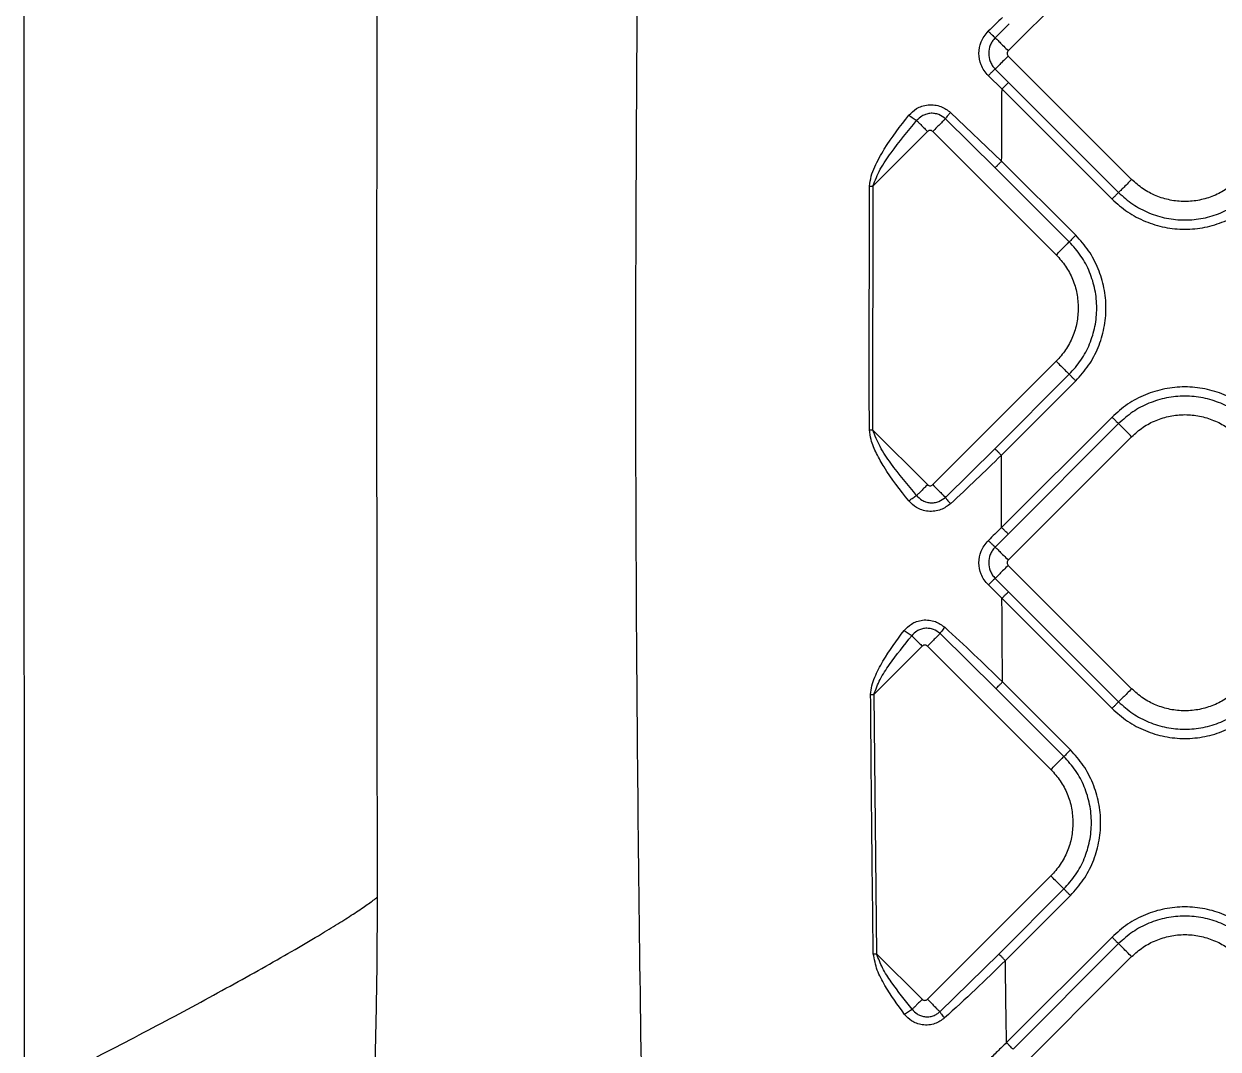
# Model space of a CAD drawing. Extents: x 400 to 501, y 484 to 634.
# Drawn here: x 427.76 to 434.14, y 547.51 to 552.99 of the extents above; entities that cross this region are included whole.
import ezdxf

# ---------------------------------------------------------------- set-up
doc = ezdxf.new("R2010")
doc.units = 0
doc.header["$MEASUREMENT"] = 0
doc.layers.add('DIM', color=3, linetype='Continuous')
doc.layers.add('GEOMETRY', color=3, linetype='Continuous', lineweight=25)

# ---------------------------------------------------------------- blocks, each defined once
blk = doc.blocks.new('2026 GRANDEE')
at = {"layer": 'GEOMETRY', "ltscale": 16}
for p, q in [((-17.4058, -43.9954), (-16.747, -43.3365)), ((-17.4017, -43.8518), (-17.4754, -43.9258)), ((-16.747, -44.6825), (-17.4058, -44.0236)), ((-17.4754, -44.0933), (-17.4042, -44.1647)), ((-17.5121, -44.1281), (-17.4391, -44.1996)), ((-17.4042, -44.1647), (-16.8167, -44.7522)), ((-17.4391, -44.1996), (-16.8516, -44.7871)), ((-17.7408, -44.3586), (-17.4758, -44.6196)), ((-17.441, -44.5847), (-17.7138, -44.3248)), ((-17.8368, -44.4263), (-18.1285, -44.718)), ((-17.8085, -44.4263), (-17.1497, -45.0852)), ((-17.08, -45.0154), (-17.4758, -44.6196)), ((-17.0451, -44.9806), (-17.441, -44.5847)), ((-18.1285, -44.718), (-18.1297, -46.0193)), ((-17.1497, -45.6533), (-17.8085, -46.3121)), ((-17.4773, -46.1203), (-17.08, -45.723)), ((-17.4424, -46.1552), (-17.0451, -45.7579)), ((-16.8515, -45.9514), (-17.4412, -46.5411)), ((-18.1473, -46.0193), (-18.1297, -46.0193)), ((-18.1297, -46.0193), (-17.8368, -46.3121)), ((-16.8167, -45.9863), (-17.4063, -46.5759)), ((-17.4058, -46.7149), (-16.747, -46.056)), ((-17.7408, -46.3799), (-17.4773, -46.1203)), ((-17.4063, -46.5759), (-17.4754, -46.6452)), ((-16.747, -47.402), (-17.4058, -46.7431)), ((-17.512, -46.8476), (-17.4394, -46.9187)), ((-17.4754, -46.8128), (-17.4045, -46.8839)), ((-17.4394, -46.9187), (-16.8515, -47.5066)), ((-17.4045, -46.8839), (-16.8167, -47.4717)), ((-17.4714, -47.4006), (-17.77, -47.1074)), ((-17.8653, -47.1744), (-18.123, -47.4321)), ((-17.837, -47.1744), (-17.1782, -47.8332)), ((-17.0736, -47.7286), (-17.4365, -47.3657)), ((-18.1406, -47.4322), (-18.123, -47.4321)), ((-18.123, -47.4321), (-18.1087, -48.8168)), ((-17.1085, -47.7635), (-17.4714, -47.4006)), ((-17.837, -49.0602), (-17.1782, -48.4013)), ((-17.456, -48.8186), (-17.1085, -48.4711)), ((-17.4212, -48.8535), (-17.0736, -48.5059)), ((-16.8516, -48.7279), (-17.415, -49.2914)), ((-16.8167, -48.7628), (-17.3801, -49.3262)), ((-18.1263, -48.817), (-18.1087, -48.8168)), ((-18.1087, -48.8168), (-17.8653, -49.0602)), ((-17.456, -48.8186), (-17.7706, -49.1266)), ((-17.4058, -49.4914), (-16.747, -48.8325))]:
    blk.add_line(p, q, dxfattribs=at)
at = {"layer": 'GEOMETRY'}
blk.add_open_spline([(-22.6588, -41.5362), (-22.6592, -41.9815), (-22.6599, -42.8725), (-22.6609, -44.211), (-22.6612, -45.5506), (-22.6609, -46.8901), (-22.6599, -48.2282), (-22.6592, -49.1189), (-22.6589, -49.564)], degree=3, knots=[0, 0, 0, 0, 0.166552, 0.333276, 0.500078, 0.66686, 0.833531, 1, 1, 1, 1], dxfattribs=at)
at = {"layer": 'GEOMETRY', "ltscale": 16}
for points, knots in [([(-20.7733, -48.5138), (-20.7741, -48.0134), (-20.7757, -47.0123), (-20.7764, -45.5094), (-20.7756, -44.0064), (-20.7739, -43.0052), (-20.773, -42.5047)], [0, 0, 0, 0, 0.249916, 0.499941, 0.749998, 1, 1, 1, 1]), ([(-19.3841, -43.2133), (-19.3897, -44.0184), (-19.4008, -45.6285), (-19.3867, -48.0432), (-19.3522, -50.4572), (-19.3128, -52.0659), (-19.2931, -52.8702)], [0, 0, 0, 0, 0.25009, 0.500135, 0.750085, 1, 1, 1, 1]), ([(-17.4366, -43.817), (-17.4492, -43.8293), (-17.4744, -43.8539), (-17.4995, -43.8786), (-17.5121, -43.8909)], [0, 0, 0, 0, 0.50015, 1, 1, 1, 1]), ([(-17.5121, -44.1281), (-17.5201, -44.1191), (-17.5356, -44.1018), (-17.5556, -44.0623), (-17.5662, -44.0093), (-17.5555, -43.9564), (-17.5355, -43.917), (-17.5201, -43.8999), (-17.5121, -43.8909)], [0, 0, 0, 0, 0.136878, 0.263489, 0.500798, 0.737763, 0.863895, 1, 1, 1, 1]), ([(-17.5121, -43.8909), (-17.5079, -43.8951), (-17.4994, -43.9035), (-17.4881, -43.9143), (-17.4793, -43.9226), (-17.4767, -43.9247), (-17.4754, -43.9258)], [0, 0, 0, 0, 0.249996, 0.5, 0.750004, 1, 1, 1, 1]), ([(-17.4754, -43.9258), (-17.4809, -43.932), (-17.4916, -43.9442), (-17.5054, -43.9721), (-17.5127, -44.0094), (-17.5055, -44.0468), (-17.4917, -44.0747), (-17.481, -44.0869), (-17.4754, -44.0933)], [0, 0, 0, 0, 0.135013, 0.261387, 0.499259, 0.737417, 0.864216, 1, 1, 1, 1]), ([(-17.4058, -43.9954), (-17.4075, -43.9974), (-17.4107, -44.0016), (-17.4122, -44.0095), (-17.4107, -44.0174), (-17.4075, -44.0216), (-17.4058, -44.0236)], [0, 0, 0, 0, 0.250227, 0.499999, 0.749773, 1, 1, 1, 1]), ([(-17.4754, -44.0933), (-17.4767, -44.0943), (-17.4793, -44.0964), (-17.4881, -44.1047), (-17.4994, -44.1155), (-17.5079, -44.1239), (-17.5121, -44.1281)], [0, 0, 0, 0, 0.249996, 0.5, 0.750004, 1, 1, 1, 1]), ([(-17.441, -44.5847), (-17.4407, -44.5205), (-17.4401, -44.3921), (-17.4394, -44.2637), (-17.4391, -44.1996)], [0, 0, 0, 0, 0.499992, 1, 1, 1, 1]), ([(-17.9361, -44.3393), (-17.9233, -44.3266), (-17.9031, -44.3064), (-17.8666, -44.2903), (-17.8338, -44.2829), (-17.7989, -44.2838), (-17.7561, -44.2938), (-17.7302, -44.3127), (-17.7138, -44.3248)], [0, 0, 0, 0, 0.215925, 0.340615, 0.477987, 0.621677, 0.75978, 1, 1, 1, 1]), ([(-18.1461, -44.718), (-18.1439, -44.7004), (-18.1394, -44.6649), (-18.112, -44.5982), (-18.0507, -44.4852), (-17.9822, -44.3981), (-17.9361, -44.3393)], [0, 0, 0, 0, 0.119644, 0.241044, 0.488944, 1, 1, 1, 1]), ([(-18.1285, -44.718), (-18.1164, -44.6876), (-18.0913, -44.6242), (-18.0102, -44.5083), (-17.9413, -44.4248), (-17.8947, -44.3684)], [0, 0, 0, 0, 0.230987, 0.479861, 1, 1, 1, 1]), ([(-17.8947, -44.3684), (-17.8975, -44.3669), (-17.9031, -44.3639), (-17.9137, -44.3568), (-17.9251, -44.3485), (-17.9324, -44.3424), (-17.9361, -44.3393)], [0, 0, 0, 0, 0.249999, 0.500001, 0.750002, 1, 1, 1, 1]), ([(-17.7408, -44.3586), (-17.7521, -44.3501), (-17.7699, -44.3367), (-17.7995, -44.3295), (-17.8236, -44.3288), (-17.8463, -44.3339), (-17.8717, -44.3452), (-17.8858, -44.3594), (-17.8947, -44.3684)], [0, 0, 0, 0, 0.240153, 0.378553, 0.520529, 0.656781, 0.782328, 1, 1, 1, 1]), ([(-17.7138, -44.3248), (-17.7171, -44.3284), (-17.7236, -44.3356), (-17.7318, -44.3454), (-17.7381, -44.3537), (-17.7399, -44.357), (-17.7408, -44.3586)], [0, 0, 0, 0, 0.2499984, 0.4999999, 0.7500014, 1, 1, 1, 1]), ([(-17.8085, -44.4263), (-17.8106, -44.4247), (-17.8147, -44.4214), (-17.8227, -44.42), (-17.8306, -44.4214), (-17.8347, -44.4247), (-17.8368, -44.4263)], [0, 0, 0, 0, 0.250227, 0.499999, 0.749773, 1, 1, 1, 1]), ([(-18.1473, -46.0193), (-18.1475, -45.8024), (-18.148, -45.3686), (-18.1467, -44.9349), (-18.1461, -44.718)], [0, 0, 0, 0, 0.499987, 1, 1, 1, 1]), ([(-18.1461, -44.718), (-18.1432, -44.718), (-18.1375, -44.718), (-18.1315, -44.718), (-18.1285, -44.718)], [0, 0, 0, 0, 0.5, 1, 1, 1, 1]), ([(-17.9363, -46.3993), (-17.9828, -46.3404), (-18.0462, -46.2599), (-18.1088, -46.1475), (-18.1392, -46.0815), (-18.145, -46.0369), (-18.1473, -46.0193)], [0, 0, 0, 0, 0.511432, 0.698131, 0.880697, 1, 1, 1, 1]), ([(-17.8949, -46.3702), (-17.9417, -46.3135), (-18.0109, -46.2298), (-18.0924, -46.1134), (-18.1176, -46.0498), (-18.1297, -46.0193)], [0, 0, 0, 0, 0.520533, 0.769496, 1, 1, 1, 1]), ([(-17.7137, -46.4137), (-17.668, -46.3711), (-17.5768, -46.286), (-17.4871, -46.1987), (-17.4424, -46.1552)], [0, 0, 0, 0, 0.501678, 1, 1, 1, 1]), ([(-17.4412, -46.5411), (-17.4414, -46.4768), (-17.4419, -46.3481), (-17.4422, -46.2195), (-17.4424, -46.1552)], [0, 0, 0, 0, 0.4999995, 1, 1, 1, 1]), ([(-17.8368, -46.3121), (-17.8347, -46.3138), (-17.8306, -46.3171), (-17.8227, -46.3185), (-17.8147, -46.3171), (-17.8106, -46.3138), (-17.8085, -46.3121)], [0, 0, 0, 0, 0.2499385, 0.4998644, 0.7497889, 1, 1, 1, 1]), ([(-17.9363, -46.3993), (-17.9326, -46.3963), (-17.9252, -46.3901), (-17.9139, -46.3818), (-17.9032, -46.3747), (-17.8977, -46.3717), (-17.8949, -46.3702)], [0, 0, 0, 0, 0.2499987, 0.5, 0.7500013, 1, 1, 1, 1]), ([(-17.7137, -46.4138), (-17.7301, -46.4258), (-17.756, -46.4447), (-17.7987, -46.4548), (-17.8336, -46.4557), (-17.8666, -46.4484), (-17.9032, -46.4323), (-17.9234, -46.4121), (-17.9363, -46.3993)], [0, 0, 0, 0, 0.2398188, 0.3777549, 0.5214413, 0.6589573, 0.7838545, 1, 1, 1, 1]), ([(-17.8949, -46.3702), (-17.8859, -46.3792), (-17.8718, -46.3934), (-17.8463, -46.4047), (-17.8235, -46.4098), (-17.7994, -46.4091), (-17.7698, -46.4018), (-17.7521, -46.3884), (-17.7408, -46.3799)], [0, 0, 0, 0, 0.217868, 0.343652, 0.479994, 0.622105, 0.760233, 1, 1, 1, 1]), ([(-17.7408, -46.3799), (-17.7399, -46.3815), (-17.738, -46.3848), (-17.7317, -46.3931), (-17.7236, -46.4029), (-17.717, -46.4101), (-17.7137, -46.4138)], [0, 0, 0, 0, 0.2499977, 0.499999, 0.7500008, 1, 1, 1, 1]), ([(-17.4412, -46.5411), (-17.453, -46.5526), (-17.4767, -46.5757), (-17.5002, -46.5989), (-17.512, -46.6104)], [0, 0, 0, 0, 0.500146, 1, 1, 1, 1]), ([(-17.512, -46.8476), (-17.52, -46.8386), (-17.5355, -46.8214), (-17.5555, -46.782), (-17.5662, -46.7291), (-17.5555, -46.6762), (-17.5355, -46.6366), (-17.52, -46.6194), (-17.512, -46.6104)], [0, 0, 0, 0, 0.13626, 0.262472, 0.499504, 0.73674, 0.86326, 1, 1, 1, 1]), ([(-17.512, -46.6104), (-17.5078, -46.6146), (-17.4993, -46.6229), (-17.488, -46.6338), (-17.4792, -46.6421), (-17.4767, -46.6442), (-17.4754, -46.6452)], [0, 0, 0, 0, 0.249996, 0.5, 0.750004, 1, 1, 1, 1]), ([(-17.4754, -46.6452), (-17.481, -46.6516), (-17.4917, -46.6638), (-17.5054, -46.6917), (-17.5127, -46.7291), (-17.5054, -46.7664), (-17.4916, -46.7943), (-17.4809, -46.8065), (-17.4754, -46.8128)], [0, 0, 0, 0, 0.135609, 0.26235, 0.500454, 0.738371, 0.864794, 1, 1, 1, 1]), ([(-17.4058, -46.7149), (-17.4074, -46.7169), (-17.4107, -46.7211), (-17.4121, -46.729), (-17.4107, -46.7369), (-17.4074, -46.7411), (-17.4058, -46.7431)], [0, 0, 0, 0, 0.2502274, 0.499999, 0.7497729, 1, 1, 1, 1]), ([(-17.4754, -46.8128), (-17.4767, -46.8138), (-17.4792, -46.8159), (-17.488, -46.8242), (-17.4993, -46.8351), (-17.5078, -46.8434), (-17.512, -46.8476)], [0, 0, 0, 0, 0.249996, 0.5, 0.750004, 1, 1, 1, 1]), ([(-17.4365, -47.3657), (-17.437, -47.2912), (-17.4381, -47.1422), (-17.439, -46.9932), (-17.4394, -46.9187)], [0, 0, 0, 0, 0.500003, 1, 1, 1, 1]), ([(-17.9617, -47.0912), (-17.9494, -47.0784), (-17.93, -47.0583), (-17.8946, -47.0419), (-17.8626, -47.0341), (-17.8283, -47.0344), (-17.7861, -47.0437), (-17.7604, -47.0622), (-17.7441, -47.0739)], [0, 0, 0, 0, 0.215136, 0.339399, 0.476505, 0.620238, 0.758752, 1, 1, 1, 1]), ([(-18.1406, -47.4322), (-18.139, -47.4165), (-18.1356, -47.3849), (-18.1128, -47.3249), (-18.0607, -47.223), (-18.0015, -47.1442), (-17.9617, -47.0912)], [0, 0, 0, 0, 0.119635, 0.241001, 0.488867, 1, 1, 1, 1]), ([(-17.9208, -47.1188), (-17.9237, -47.1174), (-17.9294, -47.1144), (-17.9399, -47.1076), (-17.951, -47.0997), (-17.9581, -47.094), (-17.9617, -47.0912)], [0, 0, 0, 0, 0.249999, 0.5, 0.750001, 1, 1, 1, 1]), ([(-17.77, -47.1074), (-17.7812, -47.099), (-17.7989, -47.086), (-17.8281, -47.0791), (-17.8518, -47.0788), (-17.874, -47.0842), (-17.8987, -47.0957), (-17.9122, -47.1099), (-17.9208, -47.1188)], [0, 0, 0, 0, 0.241069, 0.379716, 0.521841, 0.657767, 0.782933, 1, 1, 1, 1]), ([(-17.7441, -47.0739), (-17.7473, -47.0774), (-17.7535, -47.0844), (-17.7612, -47.094), (-17.7672, -47.1022), (-17.7691, -47.1056), (-17.77, -47.1074)], [0, 0, 0, 0, 0.25, 0.500001, 0.750002, 1, 1, 1, 1]), ([(-17.7441, -47.0739), (-17.6921, -47.122), (-17.5886, -47.2177), (-17.4871, -47.3165), (-17.4365, -47.3657)], [0, 0, 0, 0, 0.502065, 1, 1, 1, 1]), ([(-18.123, -47.4321), (-18.1128, -47.4049), (-18.0916, -47.3485), (-18.0215, -47.2444), (-17.9614, -47.1695), (-17.9208, -47.1188)], [0, 0, 0, 0, 0.230346, 0.479133, 1, 1, 1, 1]), ([(-17.837, -47.1744), (-17.8391, -47.1727), (-17.8432, -47.1695), (-17.8512, -47.168), (-17.8591, -47.1695), (-17.8632, -47.1727), (-17.8653, -47.1744)], [0, 0, 0, 0, 0.250227, 0.499999, 0.749773, 1, 1, 1, 1]), ([(-18.1263, -48.817), (-18.1292, -48.5862), (-18.1349, -48.1246), (-18.1387, -47.663), (-18.1406, -47.4322)], [0, 0, 0, 0, 0.500004, 1, 1, 1, 1]), ([(-22.6589, -49.564), (-22.5935, -49.5313), (-22.4633, -49.4662), (-22.2655, -49.365), (-22.07, -49.2634), (-21.8785, -49.1621), (-21.6929, -49.0622), (-21.515, -48.9647), (-21.3471, -48.8707), (-21.1917, -48.7815), (-21.0637, -48.7057), (-20.9614, -48.6429), (-20.8822, -48.5922), (-20.8166, -48.5476), (-20.7878, -48.5251), (-20.7733, -48.5138)], [0, 0, 0, 0, 0.082725, 0.164742, 0.246303, 0.327654, 0.409037, 0.490693, 0.57287, 0.655806, 0.739758, 0.803563, 0.868167, 0.933643, 1, 1, 1, 1]), ([(-20.8147, -50.1439), (-20.8082, -50.0141), (-20.795, -49.7493), (-20.7832, -49.339), (-20.7747, -48.9257), (-20.7738, -48.6493), (-20.7733, -48.5138)], [0, 0, 0, 0, 0.245022, 0.499922, 0.754899, 1, 1, 1, 1]), ([(-17.9592, -49.1407), (-17.9956, -49.0902), (-18.0497, -49.015), (-18.1087, -48.9064), (-18.1205, -48.8465), (-18.1263, -48.817)], [0, 0, 0, 0, 0.510157, 0.758463, 1, 1, 1, 1]), ([(-17.9189, -49.1137), (-17.9568, -49.0657), (-18.0129, -48.9947), (-18.0785, -48.896), (-18.0989, -48.8426), (-18.1087, -48.8168)], [0, 0, 0, 0, 0.519125, 0.768008, 1, 1, 1, 1]), ([(-17.4212, -48.8535), (-17.4743, -48.9053), (-17.5812, -49.0094), (-17.6906, -49.1096), (-17.7456, -49.1599)], [0, 0, 0, 0, 0.497558, 1, 1, 1, 1]), ([(-17.415, -49.2914), (-17.4161, -49.2184), (-17.4182, -49.0724), (-17.4202, -48.9265), (-17.4212, -48.8535)], [0, 0, 0, 0, 0.5000111, 1, 1, 1, 1]), ([(-17.8653, -49.0602), (-17.8632, -49.0618), (-17.8591, -49.0651), (-17.8512, -49.0665), (-17.8432, -49.0651), (-17.8391, -49.0618), (-17.837, -49.0602)], [0, 0, 0, 0, 0.2502274, 0.499999, 0.7497729, 1, 1, 1, 1]), ([(-17.9592, -49.1407), (-17.9557, -49.138), (-17.9488, -49.1325), (-17.9379, -49.1249), (-17.9275, -49.1183), (-17.9217, -49.1152), (-17.9189, -49.1137)], [0, 0, 0, 0, 0.249999, 0.499999, 0.75, 1, 1, 1, 1]), ([(-17.7456, -49.1599), (-17.7621, -49.1715), (-17.788, -49.1898), (-17.8303, -49.1983), (-17.864, -49.1978), (-17.895, -49.1896), (-17.9289, -49.173), (-17.9474, -49.1532), (-17.9592, -49.1407)], [0, 0, 0, 0, 0.246465, 0.38701, 0.530782, 0.665912, 0.787946, 1, 1, 1, 1]), ([(-17.9189, -49.1137), (-17.9106, -49.1226), (-17.8976, -49.1365), (-17.8738, -49.1481), (-17.8523, -49.1538), (-17.829, -49.1541), (-17.8064, -49.1488), (-17.7865, -49.1396), (-17.7757, -49.1308), (-17.7706, -49.1266)], [0, 0, 0, 0, 0.214012, 0.336888, 0.470824, 0.612718, 0.753056, 0.882655, 1, 1, 1, 1]), ([(-17.7706, -49.1266), (-17.7697, -49.1284), (-17.7678, -49.1319), (-17.762, -49.1401), (-17.7546, -49.1496), (-17.7486, -49.1565), (-17.7456, -49.1599)], [0, 0, 0, 0, 0.249999, 0.5, 0.750001, 1, 1, 1, 1]), ([(-17.415, -49.2914), (-17.4313, -49.3073), (-17.4639, -49.3391), (-17.4964, -49.3711), (-17.5126, -49.3871)], [0, 0, 0, 0, 0.5002102, 1, 1, 1, 1])]:
    blk.add_open_spline(points, degree=3, knots=knots, dxfattribs=at)
for points in [[(-17.4754, -43.9258), (-17.4732, -43.928), (-17.4686, -43.9326), (-17.452, -43.9491), (-17.4305, -43.9707), (-17.414, -43.9871), (-17.4058, -43.9954)], [(-17.4058, -44.0236), (-17.414, -44.0319), (-17.4305, -44.0483), (-17.4521, -44.0699), (-17.4686, -44.0865), (-17.4732, -44.091), (-17.4754, -44.0933)], [(-17.4391, -44.1996), (-17.4349, -44.1954), (-17.4267, -44.1871), (-17.4158, -44.1763), (-17.4075, -44.168), (-17.4053, -44.1658), (-17.4042, -44.1647)], [(-17.8947, -44.3684), (-17.8912, -44.372), (-17.884, -44.3791), (-17.8697, -44.3934), (-17.8538, -44.4093), (-17.8425, -44.4207), (-17.8368, -44.4263)], [(-17.7408, -44.3586), (-17.7437, -44.3615), (-17.7494, -44.3672), (-17.7657, -44.3835), (-17.7859, -44.4037), (-17.801, -44.4188), (-17.8085, -44.4263)], [(-17.4758, -44.6196), (-17.4747, -44.6185), (-17.4725, -44.6162), (-17.4642, -44.6079), (-17.4534, -44.5971), (-17.4451, -44.5888), (-17.441, -44.5847)], [(-16.747, -44.6825), (-16.7553, -44.6908), (-16.7718, -44.7073), (-16.7935, -44.729), (-16.8101, -44.7456), (-16.8145, -44.75), (-16.8167, -44.7522)], [(-16.1789, -44.6825), (-16.1985, -44.7), (-16.2378, -44.7351), (-16.3083, -44.7718), (-16.384, -44.795), (-16.4629, -44.8027), (-16.5418, -44.795), (-16.6175, -44.7718), (-16.688, -44.7351), (-16.7273, -44.7), (-16.747, -44.6825)], [(-16.8516, -44.7871), (-16.8474, -44.7829), (-16.8392, -44.7746), (-16.8283, -44.7638), (-16.82, -44.7555), (-16.8178, -44.7533), (-16.8167, -44.7522)], [(-16.8167, -44.7522), (-16.7922, -44.774), (-16.7433, -44.8177), (-16.6555, -44.8635), (-16.5612, -44.8923), (-16.4629, -44.9019), (-16.3646, -44.8923), (-16.2704, -44.8635), (-16.1826, -44.8177), (-16.1336, -44.774), (-16.1091, -44.7522)], [(-16.8516, -44.7871), (-16.8247, -44.8111), (-16.7709, -44.859), (-16.6744, -44.9093), (-16.5709, -44.941), (-16.4629, -44.9516), (-16.355, -44.941), (-16.2514, -44.9093), (-16.1549, -44.859), (-16.1012, -44.8111), (-16.0743, -44.7871)], [(-17.0451, -44.9806), (-17.0492, -44.9847), (-17.0575, -44.993), (-17.0683, -45.0038), (-17.0766, -45.0121), (-17.0788, -45.0143), (-17.08, -45.0154)], [(-17.0451, -45.7579), (-17.0211, -45.731), (-16.9731, -45.6772), (-16.9229, -45.5807), (-16.8911, -45.4772), (-16.8806, -45.3692), (-16.8911, -45.2613), (-16.9229, -45.1577), (-16.9731, -45.0612), (-17.0211, -45.0075), (-17.0451, -44.9806)], [(-17.1497, -45.0852), (-17.1414, -45.0769), (-17.1248, -45.0603), (-17.1032, -45.0387), (-17.0866, -45.0221), (-17.0822, -45.0177), (-17.08, -45.0154)], [(-17.08, -45.723), (-17.0581, -45.6986), (-17.0144, -45.6496), (-16.9687, -45.5618), (-16.9398, -45.4675), (-16.9302, -45.3692), (-16.9398, -45.271), (-16.9687, -45.1767), (-17.0144, -45.0889), (-17.0581, -45.0399), (-17.08, -45.0154)], [(-17.1497, -45.0852), (-17.1321, -45.1048), (-17.097, -45.1441), (-17.0605, -45.2146), (-17.0365, -45.2903), (-17.0335, -45.3429), (-17.032, -45.3692)], [(-17.032, -45.3692), (-17.0335, -45.3955), (-17.0365, -45.4481), (-17.0605, -45.5238), (-17.097, -45.5944), (-17.1321, -45.6337), (-17.1497, -45.6533)], [(-17.1497, -45.6533), (-17.1414, -45.6616), (-17.1248, -45.6781), (-17.1032, -45.6998), (-17.0866, -45.7164), (-17.0822, -45.7208), (-17.08, -45.723)], [(-17.0451, -45.7579), (-17.0492, -45.7537), (-17.0575, -45.7455), (-17.0683, -45.7346), (-17.0766, -45.7263), (-17.0788, -45.7241), (-17.08, -45.723)], [(-16.0742, -45.9514), (-16.1011, -45.9274), (-16.1549, -45.8795), (-16.2514, -45.8292), (-16.3549, -45.7975), (-16.4629, -45.7869), (-16.5709, -45.7975), (-16.6744, -45.8292), (-16.7709, -45.8795), (-16.8247, -45.9274), (-16.8515, -45.9514)], [(-16.1091, -45.9863), (-16.1336, -45.9645), (-16.1825, -45.9208), (-16.2704, -45.875), (-16.3646, -45.8462), (-16.4629, -45.8366), (-16.5612, -45.8462), (-16.6554, -45.875), (-16.7433, -45.9208), (-16.7922, -45.9645), (-16.8167, -45.9863)], [(-16.8515, -45.9514), (-16.8474, -45.9556), (-16.8391, -45.9639), (-16.8283, -45.9747), (-16.82, -45.983), (-16.8178, -45.9852), (-16.8167, -45.9863)], [(-16.747, -46.056), (-16.7273, -46.0385), (-16.688, -46.0034), (-16.6175, -45.9667), (-16.5418, -45.9435), (-16.4629, -45.9358), (-16.384, -45.9435), (-16.3083, -45.9667), (-16.2378, -46.0034), (-16.1985, -46.0385), (-16.1788, -46.056)], [(-16.747, -46.056), (-16.7552, -46.0477), (-16.7718, -46.0312), (-16.7934, -46.0095), (-16.81, -45.9929), (-16.8145, -45.9885), (-16.8167, -45.9863)], [(-17.4424, -46.1552), (-17.4465, -46.151), (-17.4548, -46.1428), (-17.4656, -46.1319), (-17.4739, -46.1236), (-17.4761, -46.1214), (-17.4773, -46.1203)], [(-17.8368, -46.3121), (-17.8425, -46.3178), (-17.8538, -46.3292), (-17.8698, -46.3452), (-17.8842, -46.3595), (-17.8913, -46.3667), (-17.8949, -46.3702)], [(-17.8085, -46.3121), (-17.801, -46.3197), (-17.7859, -46.3348), (-17.7657, -46.355), (-17.7493, -46.3713), (-17.7436, -46.377), (-17.7408, -46.3799)], [(-17.4063, -46.5759), (-17.4074, -46.5748), (-17.4096, -46.5726), (-17.4179, -46.5643), (-17.4288, -46.5535), (-17.437, -46.5452), (-17.4412, -46.5411)], [(-17.4754, -46.6452), (-17.4732, -46.6475), (-17.4686, -46.652), (-17.452, -46.6686), (-17.4305, -46.6902), (-17.414, -46.7066), (-17.4058, -46.7149)], [(-17.4058, -46.7431), (-17.414, -46.7514), (-17.4305, -46.7678), (-17.452, -46.7894), (-17.4686, -46.806), (-17.4731, -46.8105), (-17.4754, -46.8128)], [(-17.4394, -46.9187), (-17.4352, -46.9146), (-17.427, -46.9063), (-17.4161, -46.8955), (-17.4078, -46.8872), (-17.4056, -46.885), (-17.4045, -46.8839)], [(-17.77, -47.1074), (-17.773, -47.1103), (-17.7789, -47.1163), (-17.7952, -47.1325), (-17.815, -47.1523), (-17.8297, -47.167), (-17.837, -47.1744)], [(-17.9208, -47.1188), (-17.9172, -47.1224), (-17.9101, -47.1296), (-17.8964, -47.1433), (-17.8813, -47.1584), (-17.8706, -47.169), (-17.8653, -47.1744)], [(-17.4714, -47.4006), (-17.4703, -47.3995), (-17.4681, -47.3973), (-17.4598, -47.389), (-17.4489, -47.3781), (-17.4406, -47.3699), (-17.4365, -47.3657)], [(-16.747, -47.402), (-16.7552, -47.4102), (-16.7718, -47.4268), (-16.7934, -47.4485), (-16.81, -47.4651), (-16.8145, -47.4695), (-16.8167, -47.4717)], [(-16.1788, -47.402), (-16.1985, -47.4195), (-16.2378, -47.4546), (-16.3083, -47.4913), (-16.384, -47.5145), (-16.4629, -47.5222), (-16.5418, -47.5145), (-16.6175, -47.4913), (-16.688, -47.4546), (-16.7273, -47.4195), (-16.747, -47.402)], [(-16.8515, -47.5066), (-16.8474, -47.5024), (-16.8391, -47.4941), (-16.8283, -47.4833), (-16.82, -47.475), (-16.8178, -47.4728), (-16.8167, -47.4717)], [(-16.8167, -47.4717), (-16.7922, -47.4935), (-16.7433, -47.5372), (-16.6554, -47.583), (-16.5612, -47.6118), (-16.4629, -47.6214), (-16.3646, -47.6118), (-16.2704, -47.583), (-16.1825, -47.5372), (-16.1336, -47.4935), (-16.1091, -47.4717)], [(-16.8515, -47.5066), (-16.8247, -47.5305), (-16.7709, -47.5785), (-16.6744, -47.6288), (-16.5709, -47.6605), (-16.4629, -47.6711), (-16.3549, -47.6605), (-16.2514, -47.6288), (-16.1549, -47.5785), (-16.1011, -47.5305), (-16.0742, -47.5066)], [(-17.0736, -47.7286), (-17.0777, -47.7328), (-17.086, -47.741), (-17.0968, -47.7519), (-17.1051, -47.7602), (-17.1074, -47.7624), (-17.1085, -47.7635)], [(-17.0736, -48.5059), (-17.0496, -48.479), (-17.0016, -48.4253), (-16.9514, -48.3288), (-16.9197, -48.2252), (-16.9091, -48.1173), (-16.9197, -48.0093), (-16.9514, -47.9058), (-17.0016, -47.8093), (-17.0496, -47.7555), (-17.0736, -47.7286)], [(-17.1782, -47.8332), (-17.1699, -47.8249), (-17.1534, -47.8084), (-17.1317, -47.7867), (-17.1151, -47.7701), (-17.1107, -47.7657), (-17.1085, -47.7635)], [(-17.1085, -48.4711), (-17.0866, -48.4466), (-17.0429, -48.3976), (-16.9972, -48.3098), (-16.9683, -48.2155), (-16.9587, -48.1173), (-16.9683, -48.019), (-16.9972, -47.9247), (-17.0429, -47.8369), (-17.0866, -47.788), (-17.1085, -47.7635)], [(-17.1782, -47.8332), (-17.1606, -47.8529), (-17.1255, -47.8921), (-17.089, -47.9627), (-17.065, -48.0384), (-17.062, -48.091), (-17.0605, -48.1173)], [(-17.0605, -48.1173), (-17.062, -48.1436), (-17.065, -48.1962), (-17.089, -48.2719), (-17.1255, -48.3424), (-17.1606, -48.3817), (-17.1782, -48.4013)], [(-17.1085, -48.4711), (-17.1107, -48.4688), (-17.1151, -48.4644), (-17.1317, -48.4478), (-17.1534, -48.4262), (-17.1699, -48.4096), (-17.1782, -48.4013)], [(-17.0736, -48.5059), (-17.0777, -48.5018), (-17.086, -48.4935), (-17.0968, -48.4827), (-17.1051, -48.4744), (-17.1074, -48.4722), (-17.1085, -48.4711)], [(-16.0743, -48.7279), (-16.1012, -48.704), (-16.1549, -48.656), (-16.2514, -48.6057), (-16.355, -48.574), (-16.4629, -48.5634), (-16.5709, -48.574), (-16.6744, -48.6057), (-16.7709, -48.656), (-16.8247, -48.704), (-16.8516, -48.7279)], [(-16.1091, -48.7628), (-16.1336, -48.741), (-16.1826, -48.6973), (-16.2704, -48.6515), (-16.3646, -48.6227), (-16.4629, -48.6131), (-16.5612, -48.6227), (-16.6555, -48.6515), (-16.7433, -48.6973), (-16.7922, -48.741), (-16.8167, -48.7628)], [(-16.8516, -48.7279), (-16.8474, -48.7321), (-16.8392, -48.7404), (-16.8283, -48.7512), (-16.82, -48.7595), (-16.8178, -48.7617), (-16.8167, -48.7628)], [(-16.747, -48.8325), (-16.7553, -48.8243), (-16.7718, -48.8077), (-16.7935, -48.786), (-16.8101, -48.7694), (-16.8145, -48.765), (-16.8167, -48.7628)], [(-16.747, -48.8325), (-16.7273, -48.815), (-16.688, -48.7799), (-16.6175, -48.7432), (-16.5418, -48.72), (-16.4629, -48.7123), (-16.384, -48.72), (-16.3083, -48.7432), (-16.2378, -48.7799), (-16.1985, -48.815), (-16.1789, -48.8325)], [(-17.4212, -48.8535), (-17.4253, -48.8493), (-17.4336, -48.8411), (-17.4444, -48.8302), (-17.4527, -48.8219), (-17.4549, -48.8197), (-17.456, -48.8186)], [(-17.8653, -49.0602), (-17.8704, -49.0652), (-17.8805, -49.0754), (-17.895, -49.0898), (-17.9082, -49.1031), (-17.9153, -49.1102), (-17.9189, -49.1137)], [(-17.837, -49.0602), (-17.8298, -49.0674), (-17.8154, -49.0818), (-17.7959, -49.1012), (-17.7798, -49.1174), (-17.7737, -49.1235), (-17.7706, -49.1266)], [(-17.3801, -49.3262), (-17.3812, -49.3251), (-17.3835, -49.3229), (-17.3918, -49.3146), (-17.4026, -49.3038), (-17.4109, -49.2955), (-17.415, -49.2914)]]:
    blk.add_open_spline(points, degree=3, dxfattribs=at)

msp = doc.modelspace()

# ---------------------------------------------------------------- block references
at = {"layer": 'DIM'}
msp.add_blockref('2026 GRANDEE', (450.4248, 596.8403), dxfattribs=at)

doc.saveas('drawing.dxf')
